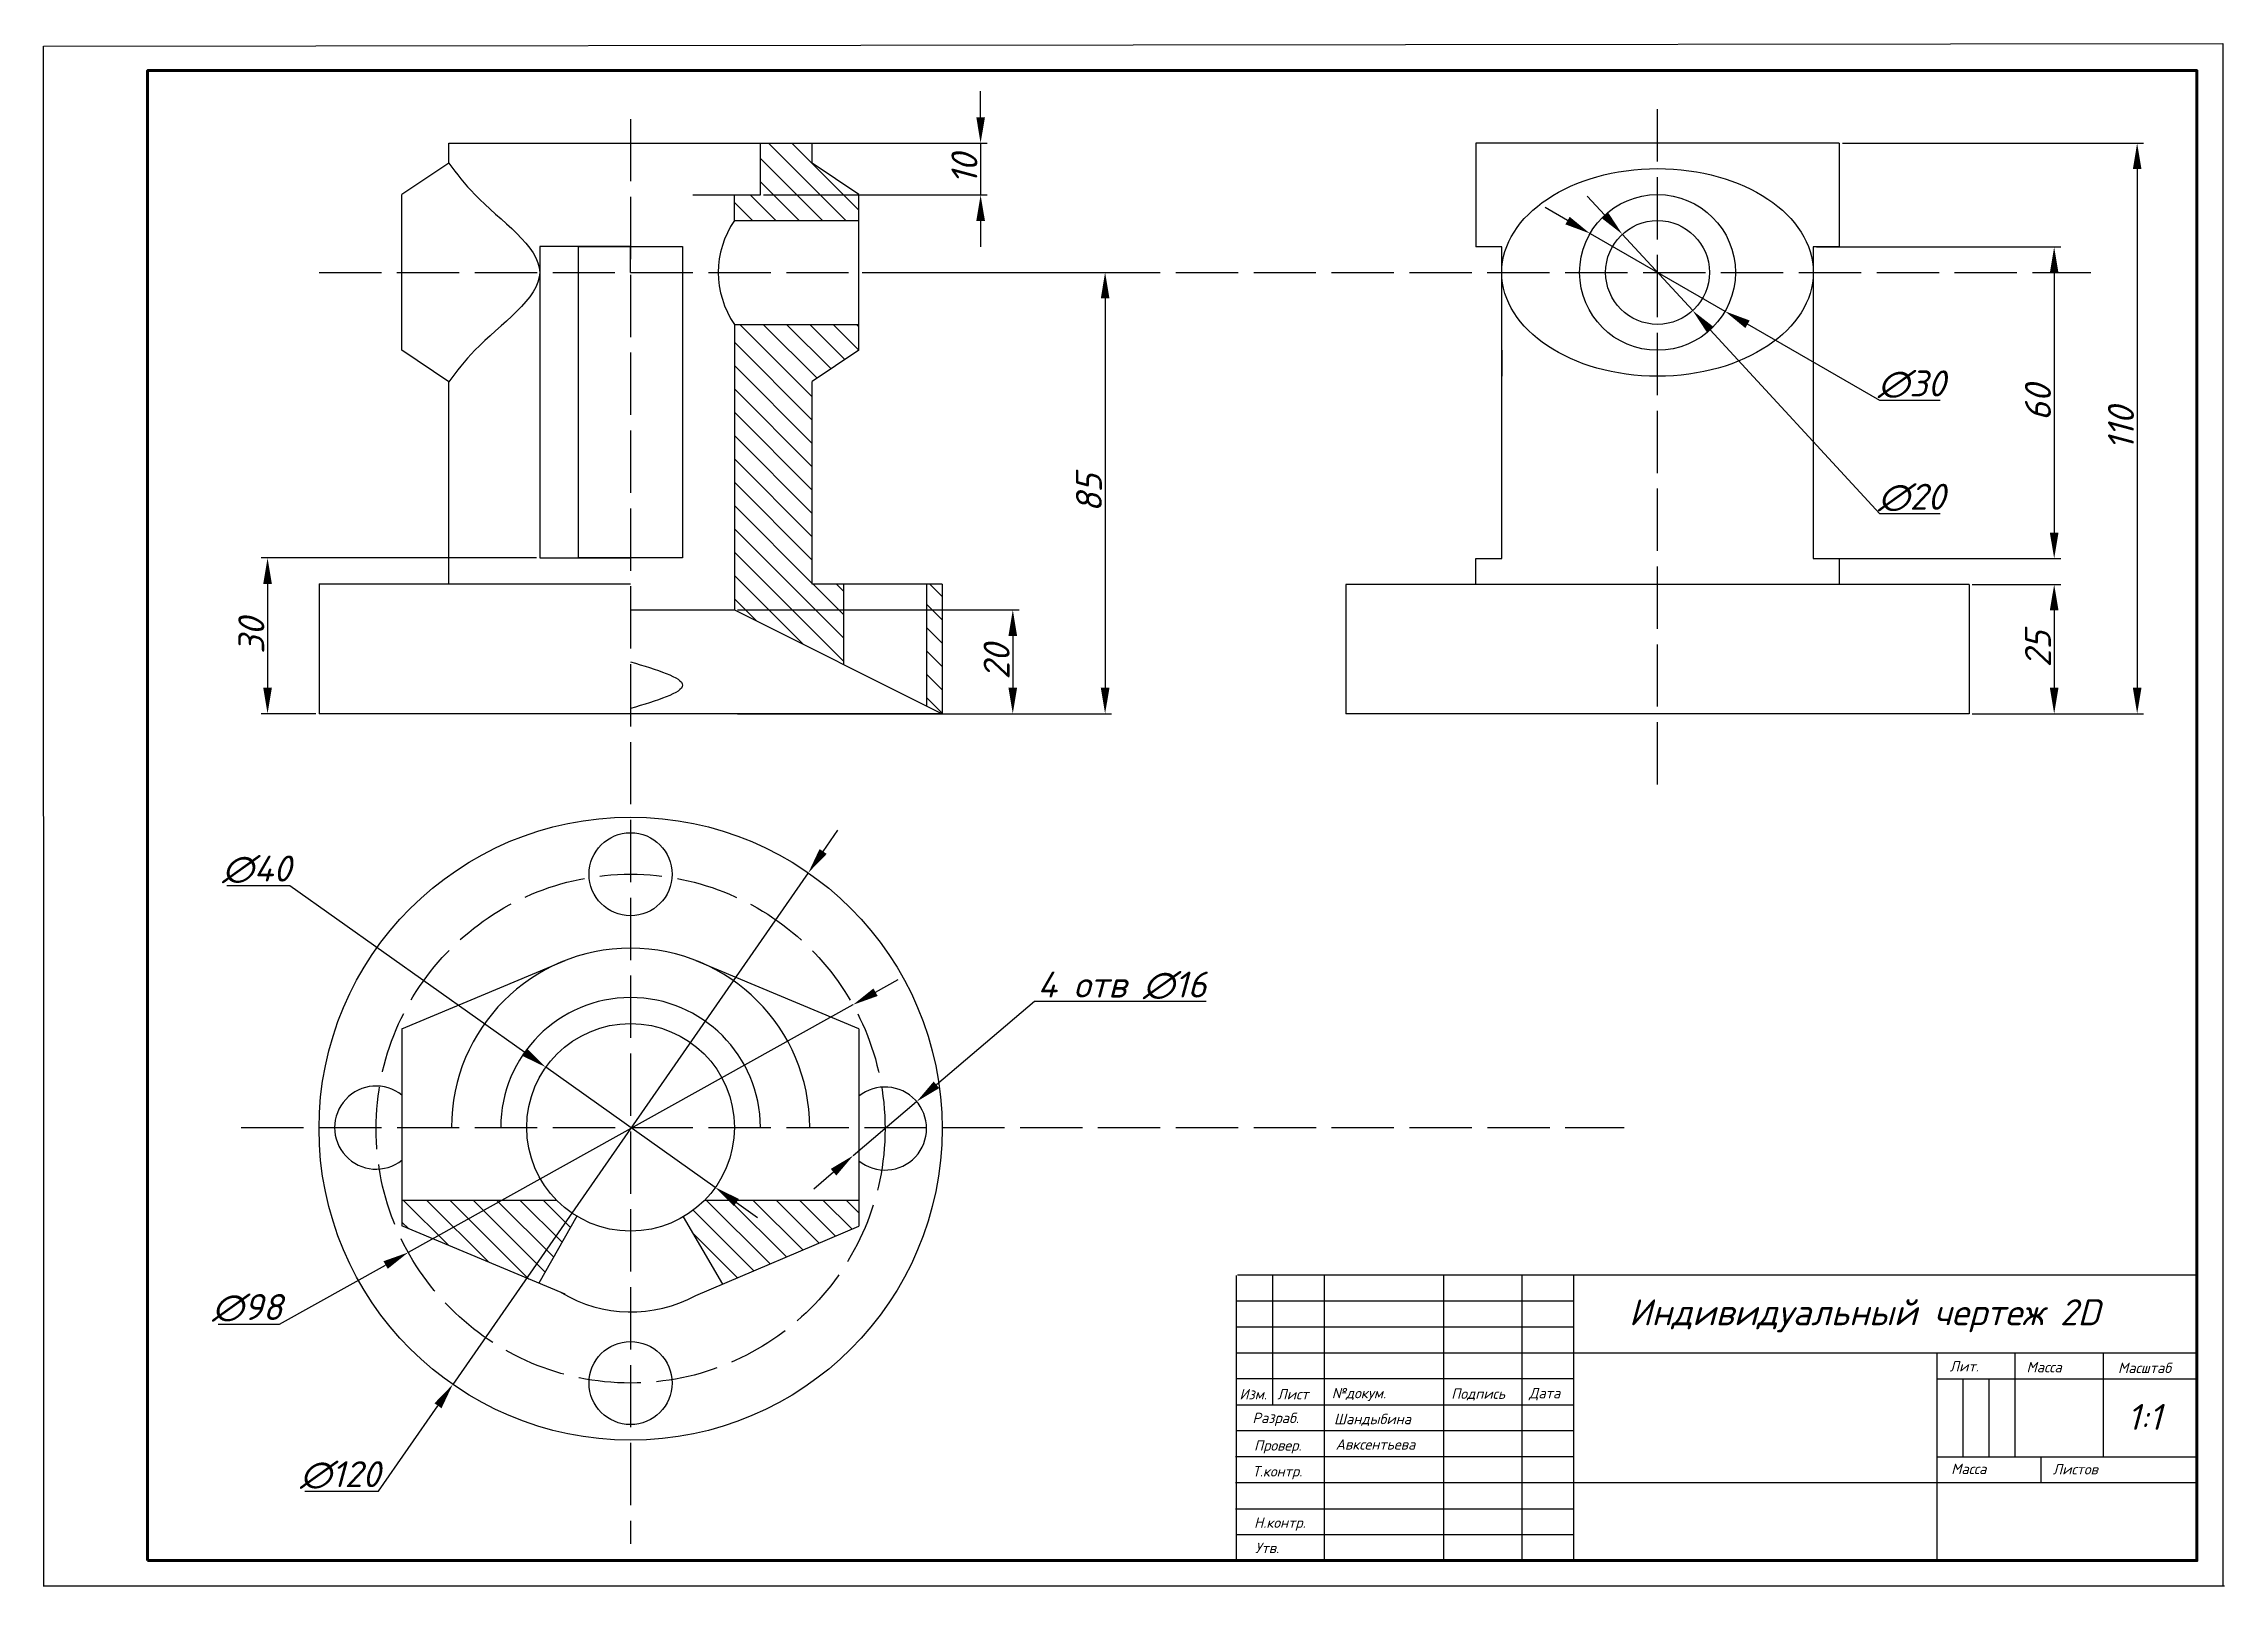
# Model space of a CAD drawing. Header units: millimetres. Extents: x 0 to 420, y 0 to 297.
import ezdxf

# ---------------------------------------------------------------- set-up
doc = ezdxf.new("R2010")
doc.units = ezdxf.units.MM
doc.linetypes.add('ACAD_ISO02W100', pattern=[15, 12, -3])
for name, color, linetype in [('Вспомогат', 7, 'Continuous'), ('Рамка', 7, 'Continuous'), ('Текст', 7, 'Continuous')]:
    doc.layers.add(name, color=color, linetype=linetype)
doc.styles.get("Standard").update_dxf_attribs({"font": 'isocpeui.ttf'})
doc.dimstyles.new('ISO-25', dxfattribs={"dimtxt": 5, "dimasz": 5, "dimexe": 1.25, "dimexo": 0.625, "dimtad": 1, "dimtoh": 1, "dimdec": 0, "dimtxsty": 'Standard', "dimcen": 0, "dimadec": 0, "dimazin": 0, "dimtfac": 1, "dimtdec": 0, "dimtmove": 0, "dimatfit": 3, "dimfxl": 1, "dimarcsym": 0})

# ---------------------------------------------------------------- blocks, each defined once
blk = doc.blocks.new('*D48')
at = {"layer": 'Defpoints', "color": 0, "lineweight": 30, "transparency": 16777216}
for p in [(345.81, 278.01), (370.81, 168.11), (403.18, 168.11)]:
    blk.add_point(p, dxfattribs=at)
at = {"layer": 'Вспомогат', "color": 0, "lineweight": -2, "transparency": 16777216}
for p, q in [((346.43, 278.01), (404.43, 278.01)), ((403.18, 273.01), (403.18, 173.11)), ((371.43, 168.11), (404.43, 168.11))]:
    blk.add_line(p, q, dxfattribs=at)
at = {"layer": 'Вспомогат', "color": 0, "lineweight": 30, "transparency": 16777216}
for points in [[(402.35, 273.01), (404.01, 273.01), (403.18, 278.01)], [(402.35, 173.11), (404.01, 173.11), (403.18, 168.11)]]:
    blk.add_solid(points, dxfattribs=at)
at = {"layer": 'Вспомогат', "color": 0, "lineweight": 30, "transparency": 16777216, "insert": (400.06, 223.06), "char_height": 5, "attachment_point": 5, "rotation": 90}
blk.add_mtext('110', dxfattribs=at)
blk = doc.blocks.new('*D49')
at = {"layer": 'Defpoints', "color": 0, "lineweight": 30, "transparency": 16777216}
for p in [(340.81, 258.01), (340.81, 198.01), (387.2, 198.01)]:
    blk.add_point(p, dxfattribs=at)
at = {"layer": 'Вспомогат', "color": 0, "lineweight": -2, "transparency": 16777216}
for p, q in [((341.43, 258.01), (388.45, 258.01)), ((387.2, 253.01), (387.2, 203.01)), ((341.43, 198.01), (388.45, 198.01))]:
    blk.add_line(p, q, dxfattribs=at)
at = {"layer": 'Вспомогат', "color": 0, "lineweight": 30, "transparency": 16777216}
for points in [[(386.36, 253.01), (388.03, 253.01), (387.2, 258.01)], [(386.36, 203.01), (388.03, 203.01), (387.2, 198.01)]]:
    blk.add_solid(points, dxfattribs=at)
at = {"layer": 'Вспомогат', "color": 0, "lineweight": 30, "transparency": 16777216, "insert": (384.07, 228.01), "char_height": 5, "attachment_point": 5, "rotation": 90}
blk.add_mtext('60', dxfattribs=at)
blk = doc.blocks.new('*D50')
at = {"layer": 'Defpoints', "color": 0, "lineweight": 30, "transparency": 16777216}
for p in [(370.81, 193.01), (371.43, 168.11), (387.2, 168.11)]:
    blk.add_point(p, dxfattribs=at)
at = {"layer": 'Вспомогат', "color": 0, "lineweight": -2, "transparency": 16777216}
for p, q in [((371.43, 193.01), (388.45, 193.01)), ((387.2, 188.01), (387.2, 173.11)), ((372.06, 168.11), (388.45, 168.11))]:
    blk.add_line(p, q, dxfattribs=at)
at = {"layer": 'Вспомогат', "color": 0, "lineweight": 30, "transparency": 16777216}
for points in [[(386.36, 188.01), (388.03, 188.01), (387.2, 193.01)], [(386.36, 173.11), (388.03, 173.11), (387.2, 168.11)]]:
    blk.add_solid(points, dxfattribs=at)
at = {"layer": 'Вспомогат', "color": 0, "lineweight": 30, "transparency": 16777216, "insert": (384.07, 180.56), "char_height": 5, "attachment_point": 5, "rotation": 90}
blk.add_mtext('25', dxfattribs=at)
blk = doc.blocks.new('*D51')
at = {"layer": 'Defpoints', "color": 0, "lineweight": 30, "transparency": 16777216}
for p in [(304.03, 260.47), (317.58, 245.75)]:
    blk.add_point(p, dxfattribs=at)
at = {"layer": 'Вспомогат', "color": 0, "lineweight": -2, "transparency": 16777216}
for p, q in [((300.65, 264.15), (297.26, 267.82)), ((304.03, 260.47), (317.58, 245.75)), ((353.62, 206.61), (320.97, 242.08)), ((365.25, 206.61), (353.62, 206.61))]:
    blk.add_line(p, q, dxfattribs=at)
at = {"layer": 'Вспомогат', "color": 0, "lineweight": 30, "transparency": 16777216}
for points in [[(301.26, 264.71), (300.03, 263.58), (304.03, 260.47)], [(321.58, 242.64), (320.35, 241.51), (317.58, 245.75)]]:
    blk.add_solid(points, dxfattribs=at)
at = {"layer": 'Вспомогат', "color": 0, "lineweight": 30, "transparency": 16777216, "insert": (359.75, 209.74), "char_height": 5, "attachment_point": 5}
blk.add_mtext('∅20', dxfattribs=at)
blk = doc.blocks.new('*D52')
at = {"layer": 'Defpoints', "color": 0, "lineweight": 30, "transparency": 16777216}
for p in [(297.81, 260.6), (323.8, 245.62)]:
    blk.add_point(p, dxfattribs=at)
at = {"layer": 'Вспомогат', "color": 0, "lineweight": -2, "transparency": 16777216}
for p, q in [((293.48, 263.1), (289.14, 265.59)), ((297.81, 260.6), (323.8, 245.62)), ((353.62, 228.44), (328.14, 243.13)), ((365.25, 228.44), (353.62, 228.44))]:
    blk.add_line(p, q, dxfattribs=at)
at = {"layer": 'Вспомогат', "color": 0, "lineweight": 30, "transparency": 16777216}
for points in [[(293.89, 263.82), (293.06, 262.37), (297.81, 260.6)], [(328.55, 243.85), (327.72, 242.4), (323.8, 245.62)]]:
    blk.add_solid(points, dxfattribs=at)
at = {"layer": 'Вспомогат', "color": 0, "lineweight": 30, "transparency": 16777216, "insert": (359.75, 231.57), "char_height": 5, "attachment_point": 5}
blk.add_mtext('∅30', dxfattribs=at)
blk = doc.blocks.new('*D53')
at = {"layer": 'Defpoints', "color": 0, "lineweight": 30, "transparency": 16777216}
for p in [(138.03, 278.01), (138.03, 268.04), (180.44, 268.04)]:
    blk.add_point(p, dxfattribs=at)
at = {"layer": 'Вспомогат', "color": 0, "lineweight": -2, "transparency": 16777216}
for p, q in [((180.44, 283.01), (180.44, 288.01)), ((138.65, 278.01), (181.69, 278.01)), ((180.44, 278.01), (180.44, 268.04)), ((138.65, 268.04), (181.69, 268.04)), ((180.44, 263.04), (180.44, 258.04))]:
    blk.add_line(p, q, dxfattribs=at)
at = {"layer": 'Вспомогат', "color": 0, "lineweight": 30, "transparency": 16777216}
for points in [[(179.61, 283.01), (181.28, 283.01), (180.44, 278.01)], [(179.61, 263.04), (181.28, 263.04), (180.44, 268.04)]]:
    blk.add_solid(points, dxfattribs=at)
at = {"layer": 'Вспомогат', "color": 0, "lineweight": 30, "transparency": 16777216, "insert": (177.32, 273.02), "char_height": 5, "attachment_point": 5, "rotation": 90}
blk.add_mtext('10', dxfattribs=at)
blk = doc.blocks.new('*D54')
at = {"layer": 'Defpoints', "color": 0, "lineweight": 30, "transparency": 16777216}
for p in [(157, 253.11), (173.03, 168.11), (204.42, 168.11)]:
    blk.add_point(p, dxfattribs=at)
at = {"layer": 'Вспомогат', "color": 0, "lineweight": -2, "transparency": 16777216}
for p, q in [((157.63, 253.11), (205.67, 253.11)), ((204.42, 248.11), (204.42, 173.11)), ((173.65, 168.11), (205.67, 168.11))]:
    blk.add_line(p, q, dxfattribs=at)
at = {"layer": 'Вспомогат', "color": 0, "lineweight": 30, "transparency": 16777216}
for points in [[(203.59, 248.11), (205.26, 248.11), (204.42, 253.11)], [(203.59, 173.11), (205.26, 173.11), (204.42, 168.11)]]:
    blk.add_solid(points, dxfattribs=at)
at = {"layer": 'Вспомогат', "color": 0, "lineweight": 30, "transparency": 16777216, "insert": (201.3, 210.61), "char_height": 5, "attachment_point": 5, "rotation": 90}
blk.add_mtext('85', dxfattribs=at)
blk = doc.blocks.new('*D55')
at = {"layer": 'Defpoints', "color": 0, "lineweight": 30, "transparency": 16777216}
for p in [(133.03, 188.11), (133.03, 168.11), (186.64, 168.11)]:
    blk.add_point(p, dxfattribs=at)
at = {"layer": 'Вспомогат', "color": 0, "lineweight": -2, "transparency": 16777216}
for p, q in [((133.65, 188.11), (187.89, 188.11)), ((186.64, 183.11), (186.64, 173.11)), ((133.65, 168.11), (187.89, 168.11))]:
    blk.add_line(p, q, dxfattribs=at)
at = {"layer": 'Вспомогат', "color": 0, "lineweight": 30, "transparency": 16777216}
for points in [[(185.81, 183.11), (187.47, 183.11), (186.64, 188.11)], [(185.81, 173.11), (187.47, 173.11), (186.64, 168.11)]]:
    blk.add_solid(points, dxfattribs=at)
at = {"layer": 'Вспомогат', "color": 0, "lineweight": 30, "transparency": 16777216, "insert": (183.52, 178.11), "char_height": 5, "attachment_point": 5, "rotation": 90}
blk.add_mtext('20', dxfattribs=at)
blk = doc.blocks.new('*D56')
at = {"layer": 'Defpoints', "color": 0, "lineweight": 30, "transparency": 16777216}
for p in [(95.53, 198.11), (43.12, 168.11), (53.03, 168.11)]:
    blk.add_point(p, dxfattribs=at)
at = {"layer": 'Вспомогат', "color": 0, "lineweight": -2, "transparency": 16777216}
for p, q in [((94.9, 198.11), (41.87, 198.11)), ((43.12, 193.11), (43.12, 173.11)), ((52.4, 168.11), (41.87, 168.11))]:
    blk.add_line(p, q, dxfattribs=at)
at = {"layer": 'Вспомогат', "color": 0, "lineweight": 30, "transparency": 16777216}
for points in [[(42.28, 193.11), (43.95, 193.11), (43.12, 198.11)], [(42.28, 173.11), (43.95, 173.11), (43.12, 168.11)]]:
    blk.add_solid(points, dxfattribs=at)
at = {"layer": 'Вспомогат', "color": 0, "lineweight": 30, "transparency": 16777216, "insert": (39.99, 183.11), "char_height": 5, "attachment_point": 5, "rotation": 90}
blk.add_mtext('30', dxfattribs=at)
blk = doc.blocks.new('*D57')
at = {"layer": 'Defpoints', "color": 0, "lineweight": 30, "transparency": 16777216}
for p in [(96.72, 100.01), (129.34, 76.87)]:
    blk.add_point(p, dxfattribs=at)
at = {"layer": 'Вспомогат', "color": 0, "lineweight": -2, "transparency": 16777216}
for p, q in [((35.26, 135), (47.39, 135)), ((47.39, 135), (92.64, 102.9)), ((129.34, 76.87), (96.72, 100.01)), ((133.42, 73.97), (137.5, 71.08))]:
    blk.add_line(p, q, dxfattribs=at)
at = {"layer": 'Вспомогат', "color": 0, "lineweight": 30, "transparency": 16777216}
for points in [[(93.12, 103.58), (92.16, 102.22), (96.72, 100.01)], [(133.9, 74.65), (132.94, 73.29), (129.34, 76.87)]]:
    blk.add_solid(points, dxfattribs=at)
at = {"layer": 'Вспомогат', "color": 0, "lineweight": 30, "transparency": 16777216, "insert": (41.01, 138.12), "char_height": 5, "attachment_point": 5}
blk.add_mtext('∅40', dxfattribs=at)
blk = doc.blocks.new('*D58')
at = {"layer": 'Defpoints', "color": 0, "lineweight": 30, "transparency": 16777216}
for p in [(155.84, 112.03), (70.22, 64.35)]:
    blk.add_point(p, dxfattribs=at)
at = {"layer": 'Вспомогат', "color": 0, "lineweight": -2, "transparency": 16777216}
for p, q in [((160.21, 114.47), (164.58, 116.9)), ((155.84, 112.03), (70.22, 64.35)), ((45.42, 50.54), (65.85, 61.92)), ((33.62, 50.54), (45.42, 50.54))]:
    blk.add_line(p, q, dxfattribs=at)
at = {"layer": 'Вспомогат', "color": 0, "lineweight": 30, "transparency": 16777216}
for points in [[(159.8, 115.19), (160.61, 113.74), (155.84, 112.03)], [(65.44, 62.65), (66.26, 61.19), (70.22, 64.35)]]:
    blk.add_solid(points, dxfattribs=at)
at = {"layer": 'Вспомогат', "color": 0, "lineweight": 30, "transparency": 16777216, "insert": (39.21, 53.67), "char_height": 5, "attachment_point": 5}
blk.add_mtext('∅98', dxfattribs=at)
blk = doc.blocks.new('*D59')
at = {"layer": 'Defpoints', "color": 0, "lineweight": 30, "transparency": 16777216}
for p in [(147.26, 137.47), (78.79, 38.92)]:
    blk.add_point(p, dxfattribs=at)
at = {"layer": 'Вспомогат', "color": 0, "lineweight": -2, "transparency": 16777216}
for p, q in [((150.12, 141.57), (152.97, 145.68)), ((147.26, 137.47), (78.79, 38.92)), ((64.5, 18.34), (75.94, 34.81)), ((50.29, 18.34), (64.5, 18.34))]:
    blk.add_line(p, q, dxfattribs=at)
at = {"layer": 'Вспомогат', "color": 0, "lineweight": 30, "transparency": 16777216}
for points in [[(149.43, 142.05), (150.8, 141.1), (147.26, 137.47)], [(75.26, 35.29), (76.62, 34.34), (78.79, 38.92)]]:
    blk.add_solid(points, dxfattribs=at)
at = {"layer": 'Вспомогат', "color": 0, "lineweight": 30, "transparency": 16777216, "insert": (57.08, 21.47), "char_height": 5, "attachment_point": 5}
blk.add_mtext('∅120', dxfattribs=at)
blk = doc.blocks.new('*D60')
at = {"layer": 'Defpoints', "color": 0, "lineweight": 30, "transparency": 16777216}
for p in [(168.12, 93.39), (155.93, 83.03)]:
    blk.add_point(p, dxfattribs=at)
at = {"layer": 'Вспомогат', "color": 0, "lineweight": -2, "transparency": 16777216}
for p, q in [((190.79, 112.65), (171.94, 96.63)), ((223.91, 112.65), (190.79, 112.65)), ((155.93, 83.03), (168.12, 93.39)), ((152.12, 79.79), (148.31, 76.56))]:
    blk.add_line(p, q, dxfattribs=at)
at = {"layer": 'Вспомогат', "color": 0, "lineweight": 30, "transparency": 16777216}
for points in [[(171.4, 97.26), (172.47, 95.99), (168.12, 93.39)], [(151.58, 80.43), (152.66, 79.16), (155.93, 83.03)]]:
    blk.add_solid(points, dxfattribs=at)
at = {"layer": 'Вспомогат', "color": 0, "lineweight": 30, "transparency": 16777216, "insert": (207.66, 115.78), "char_height": 5, "attachment_point": 5}
blk.add_mtext('4 отв ∅16', dxfattribs=at)

msp = doc.modelspace()

# ---------------------------------------------------------------- hatches: boundary and pattern name
at = {"layer": 'Вспомогат', "lineweight": 30}
h = msp.add_hatch(dxfattribs=at)
h.set_pattern_fill('ANSI31', color=256, angle=90)
h.paths.add_polyline_path([(138.03, 278.01), (138.03, 268.04), (133.03, 268.04), (133.03, 263.11), (157, 263.11), (157, 268.11), (148.03, 274.14), (148.03, 278.01)])
h = msp.add_hatch(dxfattribs=at)
h.set_pattern_fill('ANSI31', color=256, angle=90)
h.paths.add_polyline_path([(138.03, 274.14), (138.03, 268.04), (133.03, 268.04), (133.03, 263.11), (157, 263.11), (157, 268.11), (148.03, 274.14)])
h.paths.add_polyline_path([(133.03, 188.11), (154.03, 177.61), (154.03, 193.04), (148.03, 193.04), (148.03, 232.12), (157, 238.11), (157, 243.11), (133.03, 243.11)])
h = msp.add_hatch(dxfattribs=at)
h.set_pattern_fill('ANSI31', color=256, angle=90)
h.paths.add_polyline_path([(173.03, 193.04), (170.03, 193.04), (170.03, 169.61), (173.03, 168.11)])
h = msp.add_hatch(dxfattribs=at)
h.set_pattern_fill('ANSI31', color=256, angle=90)
h.set_pattern_definition([(135, (91.4576, 70.1922), (-2.24506, -2.24506), [])])
h.paths.add_polyline_path([(102.7, 71.31, -0.06329), (98.75, 74.44), (69, 74.44), (69, 69.44), (95.37, 58.42)])
h = msp.add_hatch(dxfattribs=at)
h.set_pattern_fill('ANSI31', color=256, angle=90)
h.paths.add_polyline_path([(157, 74.44), (127.31, 74.44, -0.066441), (123.14, 71.18), (130.72, 58.24), (157, 69.4)])

# ---------------------------------------------------------------- linework, layer by layer
at = {"layer": 'Вспомогат', "linetype": 'ACAD_ISO02W100', "lineweight": 30}
for p, q in [((113.03, 282.66), (113.03, 8.19)), ((310.81, 154.47), (310.81, 284.53)), ((53.03, 253.11), (394.28, 253.11)), ((38.05, 88.44), (304.37, 88.44))]:
    msp.add_line(p, q, dxfattribs=at)
at = {"layer": 'Вспомогат', "lineweight": 30}
for p, q in [((78.03, 278.01), (148.03, 278.01)), ((78.03, 274.14), (78.03, 278.01)), ((138.03, 268.04), (138.03, 278.01)), ((148.03, 274.14), (148.03, 278.01)), ((345.81, 278.01), (275.81, 278.01)), ((275.81, 278.01), (275.81, 258.01)), ((345.81, 278.01), (345.81, 258.01)), ((78.03, 274.14), (69, 268.11)), ((157, 268.11), (148.03, 274.14)), ((69, 238.11), (69, 268.11)), ((125.03, 268.04), (138.03, 268.04)), ((133.03, 263.11), (133.03, 268.04)), ((157, 238.11), (157, 268.11)), ((133.03, 263.11), (157, 263.11)), ((113.03, 258.11), (95.53, 258.11)), ((95.53, 258.11), (95.53, 252.11)), ((103.03, 198.11), (103.03, 258.11)), ((103.03, 258.11), (113.03, 258.11)), ((113.03, 253.11), (113.03, 258.11)), ((113.03, 258.11), (123.03, 258.11)), ((123.03, 258.11), (123.03, 198.11)), ((280.81, 258.01), (275.81, 258.01)), ((280.81, 198.01), (280.81, 258.01)), ((345.81, 258.01), (340.81, 258.01)), ((340.81, 258.01), (340.81, 198.01)), ((95.53, 252.11), (95.53, 198.11)), ((133.03, 243.11), (133.03, 188.11)), ((133.03, 243.11), (157, 243.11)), ((78.03, 232.04), (69, 238.11)), ((157, 238.11), (148.03, 232.12)), ((280.81, 238.11), (280.81, 233.11)), ((78.03, 193.04), (78.03, 232.04)), ((148.03, 193.04), (148.03, 232.12)), ((95.53, 198.11), (113.03, 198.11)), ((113.03, 198.11), (103.03, 198.11)), ((123.03, 198.11), (113.03, 198.11)), ((275.81, 193.01), (275.81, 198.01)), ((275.81, 198.01), (280.81, 198.01)), ((340.81, 198.01), (345.81, 198.01)), ((345.81, 198.01), (345.81, 193.01)), ((53.03, 193.14), (53.03, 168.11)), ((113.03, 193.04), (53.03, 193.04)), ((173.03, 193.04), (148.03, 193.04)), ((154.03, 193.04), (154.03, 177.61)), ((170.03, 193.04), (170.03, 169.61)), ((173.03, 193.04), (173.03, 168.11)), ((370.81, 193.01), (250.81, 193.01)), ((250.81, 193.01), (250.81, 168.11)), ((345.81, 193.01), (275.81, 193.01)), ((370.81, 193.01), (370.81, 168.11)), ((113.03, 188.11), (133.03, 188.11)), ((133.03, 188.11), (173.03, 168.11)), ((173.03, 168.11), (53.03, 168.11)), ((370.81, 168.11), (250.81, 168.11)), ((69, 107.44), (100.41, 120.58)), ((157, 107.4), (125.67, 120.54)), ((69, 107.44), (69, 69.44)), ((157, 107.4), (157, 69.4)), ((69, 74.44), (98.75, 74.44)), ((127.31, 74.44), (157.06, 74.44)), ((100.43, 56.3), (69, 69.44)), ((102.7, 71.31), (95.37, 58.42)), ((123.14, 71.18), (130.73, 58.22)), ((125.61, 56.07), (157, 69.4)), ((125.61, 56.07), (125.61, 56.07))]:
    msp.add_line(p, q, dxfattribs=at)
for centre, radius in [((310.81, 253.11), 15), ((310.81, 253.11), 10), ((113.03, 88.19), 60), ((113.03, 137.19), 8), ((113.03, 88.44), 20), ((113.03, 39.19), 8)]:
    msp.add_circle(centre, radius, dxfattribs=at)
at = {"layer": 'Вспомогат', "linetype": 'ACAD_ISO02W100', "lineweight": 30}
msp.add_circle((113.03, 88.19), 49, dxfattribs=at)
at = {"layer": 'Вспомогат', "lineweight": 30}
for centre, radius, start, end in [((147.62, 253.11), 17.69, 145.5786, 214.4214), ((113.03, 88.44), 34.5, 0.0008, 180.0008), ((113.03, 88.44), 25, 0.0008, 180.0008), ((113.03, 88.44), 25, 0.0008, 180.0008), ((64.03, 88.39), 8, 51.5838, 308.4162), ((162.03, 88.21), 8, 231.0545, 128.9455), ((113.12, 78.94), 26.06, 238.9597, 298.643)]:
    msp.add_arc(centre, radius, start, end, dxfattribs=at)
msp.add_ellipse((310.81, 253.11), major_axis=(-30, 0), ratio=0.666667, dxfattribs=at)
for points in [[(78.03, 274.14), (83.03, 268.11), (95.53, 253.11), (83.03, 238.11), (78.03, 232.04)], [(113.03, 178.11), (123.03, 173.61), (113.03, 169.11)]]:
    msp.add_spline(points, degree=3, dxfattribs=at)
at = {"layer": 'Рамка'}
for p, q in [((-0.01, 296.69), (419.7, 297.18)), ((0.02, 0.02), (-0.01, 296.69)), ((419.75, 0.04), (419.72, 297.18)), ((419.98, 0.04), (0.02, 0.04))]:
    msp.add_line(p, q, dxfattribs=at)
at = {"layer": 'Рамка', "lineweight": 30}
for p, q in [((229.64, 59.9), (229.64, 5)), ((229.92, 60), (414.92, 60)), ((236.64, 59.97), (236.64, 34.9)), ((246.62, 59.97), (246.62, 5.07)), ((269.61, 59.86), (269.61, 4.97)), ((284.68, 59.9), (284.68, 5.01)), ((294.62, 60), (294.62, 5)), ((229.64, 55), (294.62, 55)), ((229.61, 50.01), (294.58, 50.01)), ((229.6, 45.01), (414.64, 45.01)), ((364.63, 45.03), (364.63, 5)), ((379.61, 44.91), (379.61, 24.87)), ((396.64, 45.01), (396.64, 24.97)), ((229.67, 40.08), (294.64, 40.08)), ((364.63, 40), (414.52, 40)), ((369.63, 39.89), (369.63, 24.99)), ((374.63, 39.98), (374.63, 24.99)), ((229.6, 34.96), (294.57, 34.96)), ((229.67, 30.03), (294.64, 30.03)), ((229.56, 25.04), (294.53, 25.04)), ((364.63, 24.98), (414.73, 24.98)), ((384.63, 24.99), (384.63, 20.1)), ((229.56, 20.05), (414.69, 20.05)), ((229.5, 14.99), (294.47, 14.99)), ((229.63, 10), (294.6, 10)), ((229.64, 5), (294.62, 5))]:
    msp.add_line(p, q, dxfattribs=at)
at = {"layer": 'Рамка', "lineweight": 200}
msp.add_lwpolyline([(20, 5), (414.7, 5), (414.7, 292), (20, 292)], close=True, dxfattribs=at)

# ---------------------------------------------------------------- texts
at = {"layer": 'Текст', "lineweight": 30}
for s, height, p in [('Лит.', 2, (367.06, 41.41)), ('Масса', 2, (381.87, 41.26)), ('Масштаб', 2, (399.49, 41.11)), ('Изм.', 2, (230.29, 36.04)), ('Лист', 2, (237.57, 36.04)), ('№докум.', 2, (248.08, 36.25)), ('Подпись', 2, (271.07, 36.14)), ('Дата', 2, (286.05, 36.25)), ('1:1', 5, (401.27, 30.16)), ('Разраб.', 2, (232.79, 31.47)), ('Шандыбина', 2, (248.5, 31.26)), ('Провер.', 2, (233.1, 26.17)), ('Авксентьева', 2, (248.81, 26.37)), ('Т.контр.', 2, (232.79, 21.18)), ('Листов', 2, (386.91, 21.58)), ('Н.контр.', 2, (233.1, 11.3)), ('Утв.', 2, (233.31, 6.42))]:
    msp.add_text(s, height=height, dxfattribs=at).set_placement(p)
at = {"layer": 'Текст', "lineweight": 30, "attachment_point": 1}
for s, width, insert, char_height in [('Индивидуальный чертеж 2D', 226.001, (305.3, 55.32), 5), ('Масса', 15.6993, (367.36, 23.65), 2)]:
    msp.add_mtext_dynamic_manual_height_columns(s, width=width, gutter_width=25, heights=[0], dxfattribs=dict(at, insert=insert, char_height=char_height))

# ---------------------------------------------------------------- dimensions: what is measured, and where the dimension line sits
at = {"layer": 'Вспомогат', "lineweight": 30}
for base, p1, p2, picture, middle in [((180.44, 268.04), (138.03, 278.01), (138.03, 268.04), '*D53', (177.32, 273.02)), ((403.18, 168.11), (345.81, 278.01), (370.81, 168.11), '*D48', (400.06, 223.06)), ((387.2, 198.01), (340.81, 258.01), (340.81, 198.01), '*D49', (384.07, 228.01)), ((204.42, 168.11), (157, 253.11), (173.03, 168.11), '*D54', (201.3, 210.61)), ((43.12, 168.11), (95.53, 198.11), (53.03, 168.11), '*D56', (39.99, 183.11)), ((387.2, 168.11), (370.81, 193.01), (371.43, 168.11), '*D50', (384.07, 180.56))]:
    dim = msp.add_linear_dim(base=base, p1=p1, p2=p2, angle=90, dimstyle='ISO-25', dxfattribs=at)
    dim.commit()
    dim.dimension.update_dxf_attribs({"geometry": picture, "text_midpoint": middle})
for p1, p2, picture, middle in [((297.81, 260.6), (323.8, 245.62), '*D52', (359.75, 228.44)), ((304.03, 260.47), (317.58, 245.75), '*D51', (359.75, 206.61)), ((147.26, 137.47), (78.79, 38.92), '*D59', (57.08, 18.34)), ((129.34, 76.87), (96.72, 100.01), '*D57', (41.01, 135)), ((155.84, 112.03), (70.22, 64.35), '*D58', (39.21, 50.54))]:
    dim = msp.add_diameter_dim_2p(p1=p1, p2=p2, dimstyle='ISO-25', dxfattribs=at)
    dim.commit()
    dim.dimension.update_dxf_attribs({"geometry": picture, "text_midpoint": middle, "dimtype": 163})
dim = msp.add_linear_dim(base=(186.64, 168.11), p1=(133.03, 188.11), p2=(133.03, 168.11), angle=90, dimstyle='ISO-25', dxfattribs=at)
dim.commit()
dim.dimension.update_dxf_attribs({"geometry": '*D55', "text_midpoint": (186.64, 178.11), "dimtype": 160})
dim = msp.add_diameter_dim_2p(p1=(155.93, 83.03), p2=(168.12, 93.39), text='4 отв <>', dimstyle='ISO-25', dxfattribs=at)
dim.commit()
dim.dimension.update_dxf_attribs({"geometry": '*D60', "text_midpoint": (207.66, 112.65), "dimtype": 163})

doc.saveas('drawing.dxf')
